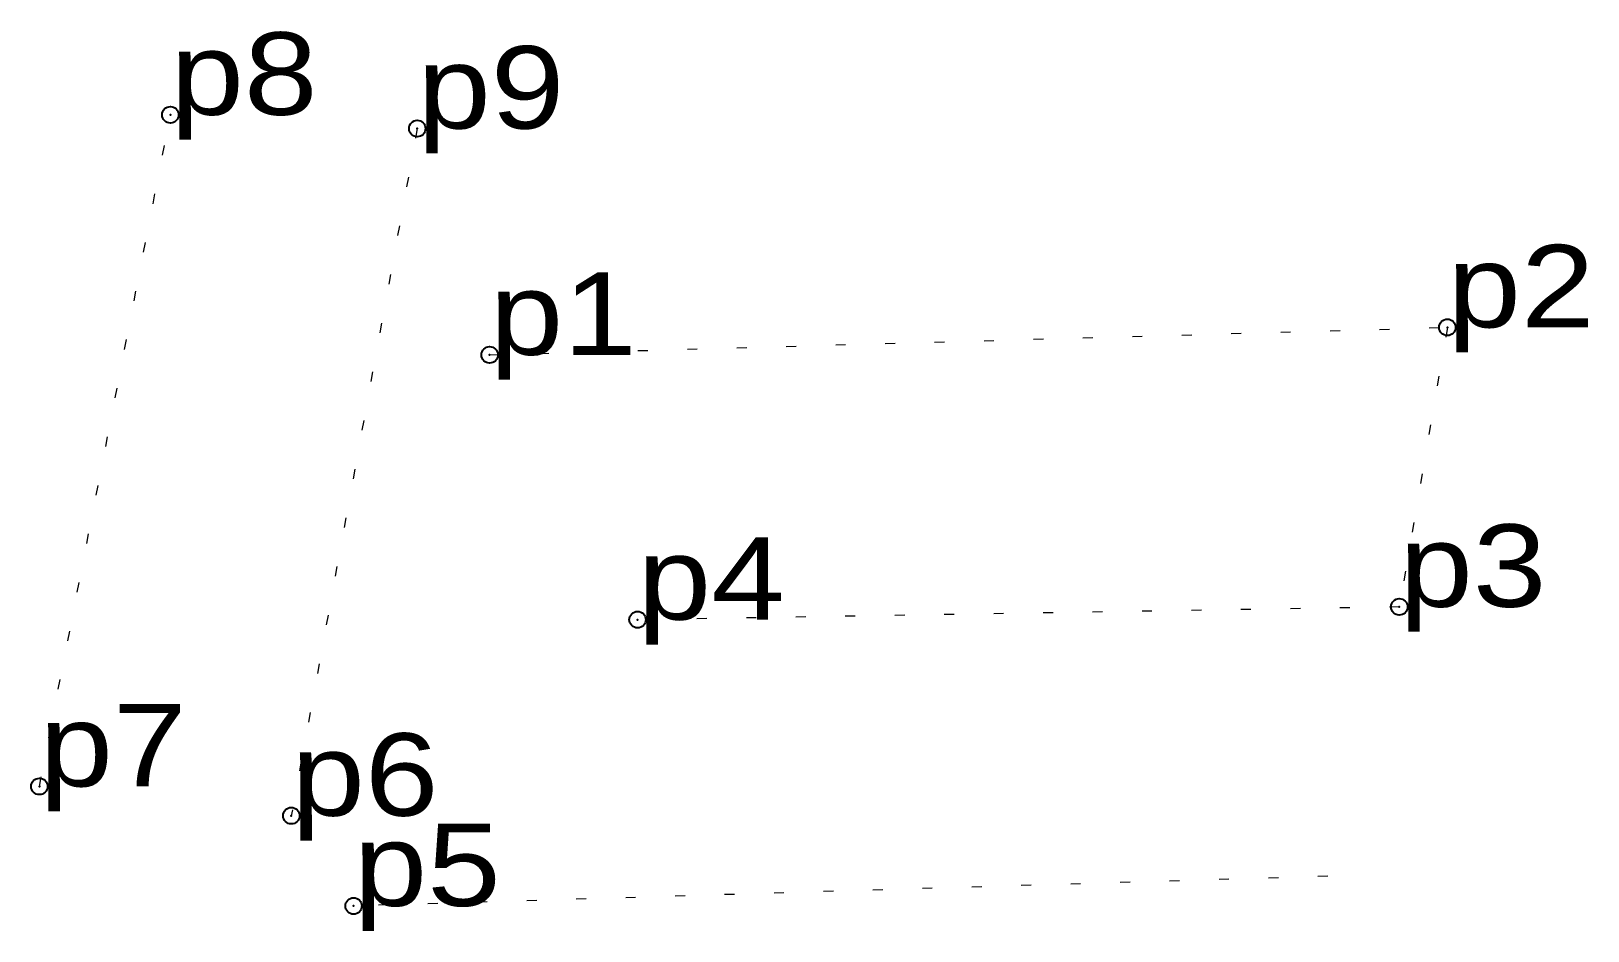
# Model space of a CAD drawing. Header units: metres. Extents: x 552009.4 to 552043.4, y 1839738.1 to 1839757.7.
import ezdxf

# ---------------------------------------------------------------- set-up
doc = ezdxf.new("R2010")
doc.units = ezdxf.units.M
doc.header["$LTSCALE"] = 0.72
doc.header["$PDMODE"] = 32
doc.header["$PDSIZE"] = 0.36
doc.linetypes.add('DOTTED', pattern=[1.5, 0.3, -1.2])
doc.layers.add('10', color=7, linetype='DOTTED', lineweight=13)
doc.layers.add('32', color=7, linetype='DOTTED', lineweight=13)
doc.layers.add('12', color=7, linetype='Continuous')
doc.layers.add('7', color=7, linetype='Continuous')

msp = doc.modelspace()

# ---------------------------------------------------------------- linework, layer by layer
at = {"layer": '10'}
msp.add_lwpolyline([(552019.4, 1839750.64), (552040.31, 1839751.24), (552039.26, 1839745.14), (552022.63, 1839744.86)], dxfattribs=at)
at = {"layer": '32'}
for p, q in [((552009.57, 1839741.22), (552012.43, 1839755.88)), ((552017.82, 1839755.58), (552015.07, 1839740.58)), ((552037.7, 1839739.26), (552016.43, 1839738.61))]:
    msp.add_line(p, q, dxfattribs=at)
at = {"layer": '7'}
for p in [(552012.43, 1839755.88), (552017.82, 1839755.58), (552040.31, 1839751.24), (552019.4, 1839750.64), (552039.26, 1839745.14), (552022.63, 1839744.86), (552009.57, 1839741.22), (552015.07, 1839740.58), (552016.43, 1839738.61)]:
    msp.add_point(p, dxfattribs=at)

# ---------------------------------------------------------------- texts
at = {"layer": '12', "width": 1.2}
for s, p in [('p8', (552012.43, 1839755.88)), ('p9', (552017.82, 1839755.58)), ('p2', (552040.31, 1839751.24)), ('p1', (552019.4, 1839750.64)), ('p3', (552039.26, 1839745.14)), ('p4', (552022.63, 1839744.86)), ('p7', (552009.57, 1839741.22)), ('p6', (552015.07, 1839740.58)), ('p5', (552016.43, 1839738.61))]:
    msp.add_text(s, height=1.8, dxfattribs=at).set_placement(p)

doc.saveas('drawing.dxf')
